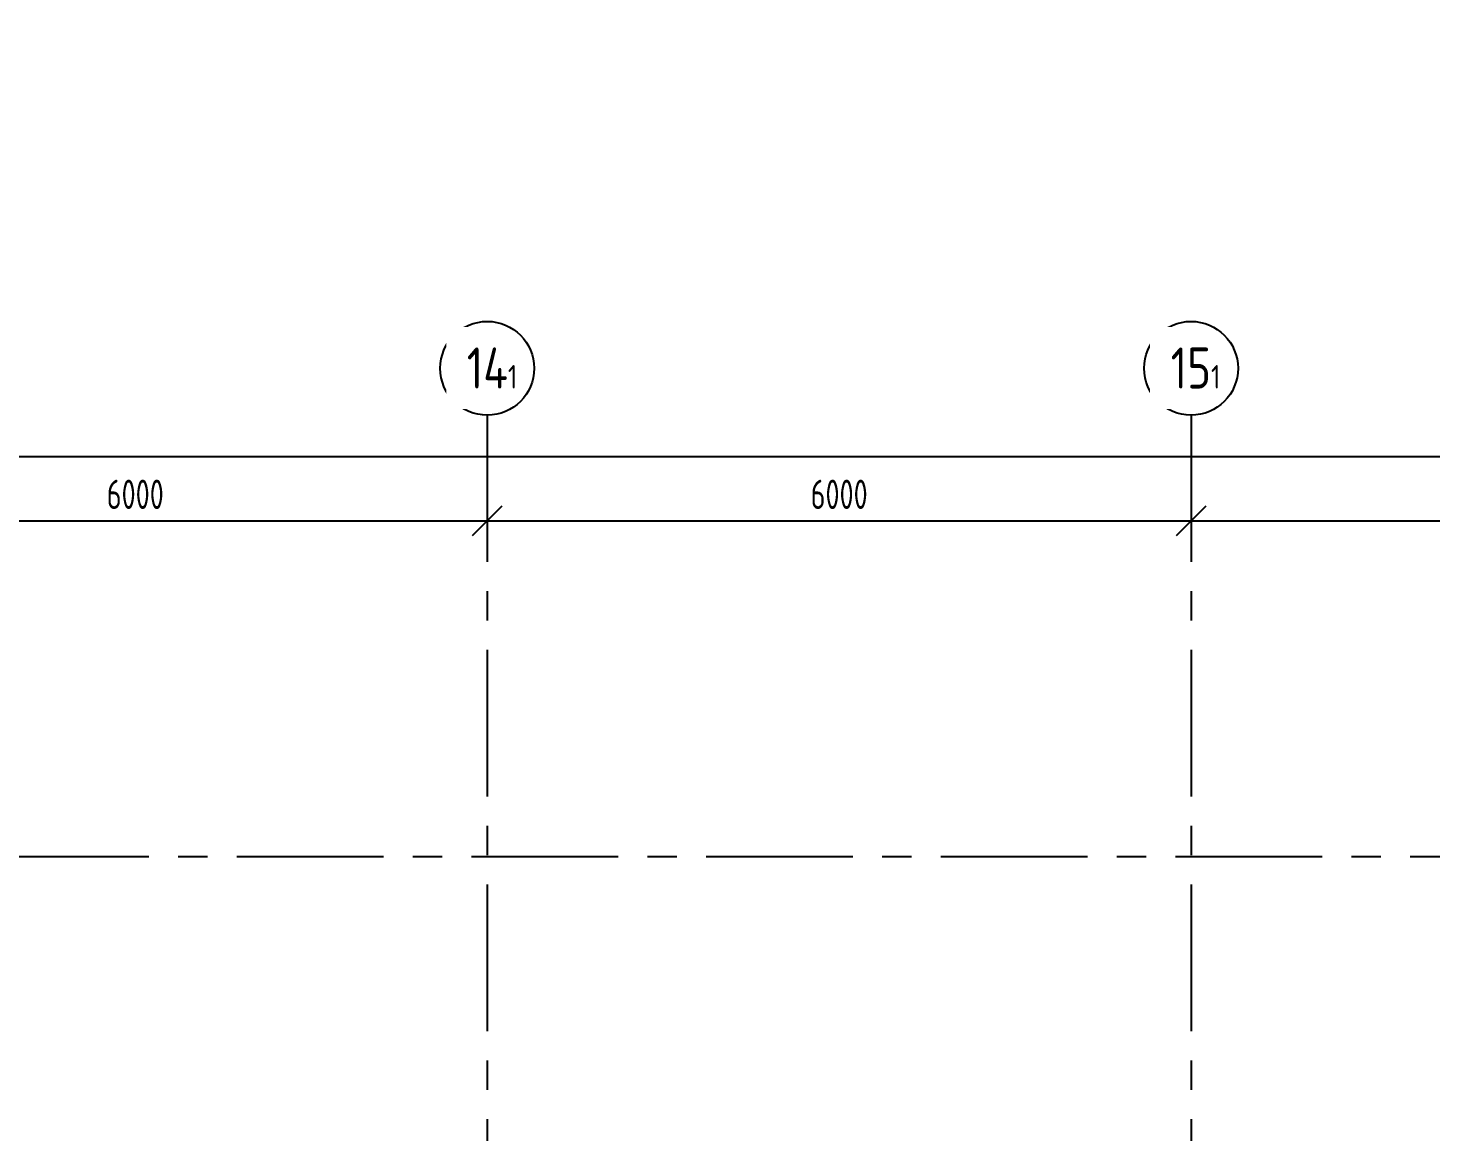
# Model space of a CAD drawing. Header units: millimetres. Extents: x -9318 to 9016603, y 0 to 838141.
# Drawn here: x 101488 to 113447, y 464661 to 474071 of the extents above; entities that cross this region are included whole.
import ezdxf
from ezdxf import colors
from ezdxf.entities.mleader import LeaderData, LeaderLine
from ezdxf.math import Vec2, Vec3

# ---------------------------------------------------------------- set-up
doc = ezdxf.new("R2010")
doc.units = ezdxf.units.MM
doc.linetypes.add('CENTER', pattern=[2, 1.25, -0.25, 0.25, -0.25])
doc.layers.get('Defpoints').update_dxf_attribs({"color": 8})
doc.styles.add('ISOCPEUR', font='isocpeur.ttf', dxfattribs={"width": 0.7})
doc.styles.add('ГОСТ 2.304', font='isocpeur.ttf', dxfattribs={"width": 0.7})
doc.dimstyles.new('СПДС', dxfattribs={"dimscale": 100, "dimtxt": 2.5, "dimasz": 2.5, "dimexe": 1.5, "dimexo": 0, "dimgap": 1, "dimtad": 1, "dimdec": 0, "dimrnd": 1, "dimtxsty": 'ГОСТ 2.304', "dimblk": 'OBLIQUE', "dimcen": 2.5, "dimdle": 1.5, "dimadec": 0, "dimazin": 2, "dimtfac": 0.75, "dimtdec": 0, "dimtmove": 1, "dimatfit": 3, "dimfxl": 1, "dimtolj": 1, "dimarcsym": 1})

# ---------------------------------------------------------------- blocks, each defined once
blk = doc.blocks.new('_Oblique')
at = {"color": 8, "linetype": 'ByBlock', "lineweight": -2}
blk.add_line((-0.5, -0.5), (0.5, 0.5), dxfattribs=at)
blk = doc.blocks.new('*D1449')
at = {"color": 8, "lineweight": -2, "ltscale": 100, "transparency": 16777216}
for p, q in [((99402, 470406), (99402, 469721)), ((105402, 470443), (105402, 469721)), ((99252, 469871), (105552, 469871))]:
    blk.add_line(p, q, dxfattribs=at)
at = {"layer": 'Defpoints', "color": 0, "ltscale": 100, "transparency": 16777216}
for p in [(99402, 470406), (105402, 470443), (105402, 469871)]:
    blk.add_point(p, dxfattribs=at)
at = {"color": 8, "lineweight": -2, "ltscale": 100, "transparency": 16777216, "xscale": 250, "yscale": 250, "zscale": 250, "rotation": 180}
blk.add_blockref('_Oblique', (99402, 469871), dxfattribs=at)
at = {"color": 8, "lineweight": -2, "ltscale": 100, "transparency": 16777216, "xscale": 250, "yscale": 250, "zscale": 250}
blk.add_blockref('_Oblique', (105402, 469871), dxfattribs=at)
at = {"color": 8, "ltscale": 100, "transparency": 16777216, "insert": (102402, 470096), "char_height": 250, "attachment_point": 5, "style": 'ГОСТ 2.304'}
blk.add_mtext('\\A1;6000', dxfattribs=at)
blk = doc.blocks.new('*D1450')
at = {"color": 8, "lineweight": -2, "ltscale": 100, "transparency": 16777216}
for p, q in [((105402, 470443), (105402, 469721)), ((111402, 470373), (111402, 469721)), ((105252, 469871), (111552, 469871))]:
    blk.add_line(p, q, dxfattribs=at)
at = {"layer": 'Defpoints', "color": 0, "ltscale": 100, "transparency": 16777216}
for p in [(105402, 470443), (111402, 470373), (111402, 469871)]:
    blk.add_point(p, dxfattribs=at)
at = {"color": 8, "lineweight": -2, "ltscale": 100, "transparency": 16777216, "xscale": 250, "yscale": 250, "zscale": 250, "rotation": 180}
blk.add_blockref('_Oblique', (105402, 469871), dxfattribs=at)
at = {"color": 8, "lineweight": -2, "ltscale": 100, "transparency": 16777216, "xscale": 250, "yscale": 250, "zscale": 250}
blk.add_blockref('_Oblique', (111402, 469871), dxfattribs=at)
at = {"color": 8, "ltscale": 100, "transparency": 16777216, "insert": (108402, 470096), "char_height": 250, "attachment_point": 5, "style": 'ГОСТ 2.304'}
blk.add_mtext('\\A1;6000', dxfattribs=at)
blk = doc.blocks.new('*D1451')
at = {"color": 8, "lineweight": -2, "ltscale": 100, "transparency": 16777216}
for p, q in [((111402, 470373), (111402, 469721)), ((117402, 470372), (117402, 469721)), ((111252, 469871), (117552, 469871))]:
    blk.add_line(p, q, dxfattribs=at)
at = {"layer": 'Defpoints', "color": 0, "ltscale": 100, "transparency": 16777216}
for p in [(111402, 470373), (117402, 470372), (117402, 469871)]:
    blk.add_point(p, dxfattribs=at)
at = {"color": 8, "lineweight": -2, "ltscale": 100, "transparency": 16777216, "xscale": 250, "yscale": 250, "zscale": 250, "rotation": 180}
blk.add_blockref('_Oblique', (111402, 469871), dxfattribs=at)
at = {"color": 8, "lineweight": -2, "ltscale": 100, "transparency": 16777216, "xscale": 250, "yscale": 250, "zscale": 250}
blk.add_blockref('_Oblique', (117402, 469871), dxfattribs=at)
at = {"color": 8, "ltscale": 100, "transparency": 16777216, "insert": (114402, 470096), "char_height": 250, "attachment_point": 5, "style": 'ГОСТ 2.304'}
blk.add_mtext('\\A1;6000', dxfattribs=at)
blk = doc.blocks.new('*D1454')
at = {"color": 8, "lineweight": -2, "ltscale": 100, "transparency": 16777216}
for p, q in [((57402, 470420), (57402, 470570)), ((120912, 470420), (120912, 470570)), ((57252, 470420), (121062, 470420))]:
    blk.add_line(p, q, dxfattribs=at)
at = {"layer": 'Defpoints', "color": 0, "ltscale": 100, "transparency": 16777216}
for p in [(57402, 470420), (120912, 470420), (120912, 470420)]:
    blk.add_point(p, dxfattribs=at)
at = {"color": 8, "lineweight": -2, "ltscale": 100, "transparency": 16777216, "xscale": 250, "yscale": 250, "zscale": 250, "rotation": 180}
blk.add_blockref('_Oblique', (57402, 470420), dxfattribs=at)
at = {"color": 8, "lineweight": -2, "ltscale": 100, "transparency": 16777216, "xscale": 250, "yscale": 250, "zscale": 250}
blk.add_blockref('_Oblique', (120912, 470420), dxfattribs=at)
at = {"color": 8, "ltscale": 100, "transparency": 16777216, "insert": (89157, 470645), "char_height": 250, "attachment_point": 5, "style": 'ГОСТ 2.304'}
blk.add_mtext('\\A1;63510', dxfattribs=at)
blk = doc.blocks.new('_DotSmall')
at = {"color": 8, "linetype": 'ByBlock', "const_width": 0.5}
blk.add_lwpolyline([(-0.0625, 0, 1), (0.0625, 0, 1)], format="xyb", close=True, dxfattribs=at)

msp = doc.modelspace()

# ---------------------------------------------------------------- linework, layer by layer
at = {"linetype": 'CENTER', "ltscale": 1000}
for p, q in [((105402.03, 470770.43), (105402.03, 415038.08)), ((111402.03, 470770.43), (111402.03, 415038.08)), ((51268.34, 467007.96), (134446.74, 467007.96))]:
    msp.add_line(p, q, dxfattribs=at)
at = {"ltscale": 0.5}
for centre in [(105402.03, 471170.43), (111402.03, 471170.43)]:
    msp.add_circle(centre, 400, dxfattribs=at)

# ---------------------------------------------------------------- dimensions: what is measured, and where the dimension line sits
at = {"ltscale": 100}
for base, p1, p2, picture, middle in [((105402.03, 469870.77), (99402.03, 470406.43), (105402.03, 470443.44), '*D1449', (102402.03, 470095.77)), ((111402.03, 469870.77), (105402.03, 470443.44), (111402.03, 470372.75), '*D1450', (108402.03, 470095.77)), ((117402.03, 469870.77), (111402.03, 470372.75), (117402.03, 470371.96), '*D1451', (114402.03, 470095.77))]:
    dim = msp.add_linear_dim(base=base, p1=p1, p2=p2, dimstyle='СПДС', override={"dimclrd": 8, "dimclre": 8, "dimclrt": 8}, dxfattribs=at)
    dim.commit()
    dim.dimension.update_dxf_attribs({"geometry": picture, "text_midpoint": middle})

# ---------------------------------------------------------------- next in the draw order: texts
at = {"ltscale": 0.5, "insert": (105227.94, 471348.2), "char_height": 350, "width": 123.8671, "attachment_point": 1, "line_spacing_factor": 1.149209, "style": 'ГОСТ 2.304', "bg_fill": 2}
msp.add_mtext('{\\W0.8;14\\H0.57143x;1}', dxfattribs=at)
at = {"insert": (111227.94, 471348.2), "char_height": 350, "width": 123.8671, "attachment_point": 1, "line_spacing_factor": 1.149209, "style": 'ГОСТ 2.304', "bg_fill": 2}
msp.add_mtext('{\\W0.8;15\\H0.57143x;1}', dxfattribs=at)

# ---------------------------------------------------------------- next in the draw order: dimensions: what is measured, and where the dimension line sits
at = {"ltscale": 100}
dim = msp.add_linear_dim(base=(120912.03, 470420.43), p1=(57402.03, 470420.43), p2=(120912.03, 470420.43), dimstyle='СПДС', override={"dimclrd": 8, "dimclre": 8, "dimclrt": 8}, dxfattribs=at)
dim.commit()
dim.dimension.update_dxf_attribs({"geometry": '*D1454', "text_midpoint": (89157.03, 470645.43)})

# ---------------------------------------------------------------- next in the draw order: leaders
ml = msp.add_multileader_mtext('Standard')
ml.set_content('+13,700', color=8, style='ISOCPEUR')
ml.set_leader_properties(color=8, linetype='Continuous', lineweight=-1)
ml.set_arrow_properties(name='DOTSMALL')
ml.build(insert=Vec2(0, 0))
ml.multileader.update_dxf_attribs({"has_text_frame": 1, "text_left_attachment_type": 4, "text_right_attachment_type": 4, "dogleg_length": 100, "arrow_head_size": 180})
ctx = ml.context
ctx.base_point, ctx.char_height, ctx.arrow_head_size, ctx.landing_gap_size, ctx.plane_origin = Vec3(118053.07, 658154.33), 250, 180, 50, Vec3(117803.7, 657493.51)
ctx.left_attachment, ctx.right_attachment = 4, 4
notes = []
notes.append((ctx, [(0, (0, 0, 0), (0, 0), (1, 0), 1, [])]))
ctx.mtext.insert, ctx.mtext.width, ctx.mtext.line_spacing_style, ctx.mtext.flow_direction = Vec3(118103.07, 658487.66), 852.697, 2, 5
ml = msp.add_multileader_mtext('Standard')
ml.set_content('+15,850', color=8, style='ISOCPEUR')
ml.set_leader_properties(color=8, linetype='Continuous', lineweight=-1)
ml.set_arrow_properties(name='DOTSMALL')
ml.build(insert=Vec2(0, 0))
ml.multileader.update_dxf_attribs({"has_text_frame": 1, "text_left_attachment_type": 4, "text_right_attachment_type": 4, "dogleg_length": 100, "arrow_head_size": 180})
ctx = ml.context
ctx.base_point, ctx.char_height, ctx.arrow_head_size, ctx.landing_gap_size, ctx.plane_origin = Vec3(116043.29, 652621.27), 250, 180, 50, Vec3(116522.41, 649668.82)
ctx.left_attachment, ctx.right_attachment = 4, 4
notes.append((ctx, [(0, (0, 0, 0), (0, 0), (1, 0), 1, [])]))
ctx.mtext.insert, ctx.mtext.width, ctx.mtext.line_spacing_style, ctx.mtext.flow_direction = Vec3(116093.29, 652954.61), 852.697, 2, 5
ml = msp.add_multileader_mtext('Standard')
ml.set_content('+9,800', color=8, style='ISOCPEUR')
ml.set_leader_properties(color=8, linetype='Continuous', lineweight=-1)
ml.set_arrow_properties(name='DOTSMALL')
ml.build(insert=Vec2(0, 0))
ml.multileader.update_dxf_attribs({"has_text_frame": 1, "text_left_attachment_type": 4, "text_right_attachment_type": 4, "dogleg_length": 100, "arrow_head_size": 180})
ctx = ml.context
ctx.base_point, ctx.char_height, ctx.arrow_head_size, ctx.landing_gap_size, ctx.plane_origin = Vec3(118053.07, 538154.33), 250, 180, 50, Vec3(117803.7, 537493.51)
ctx.left_attachment, ctx.right_attachment = 4, 4
notes.append((ctx, [(0, (0, 0, 0), (0, 0), (1, 0), 1, [])]))
ctx.mtext.insert, ctx.mtext.width, ctx.mtext.line_spacing_style, ctx.mtext.flow_direction = Vec3(118103.07, 538487.66), 852.697, 2, 5
ml = msp.add_multileader_mtext('Standard')
ml.set_content('+11,750', color=8, style='ISOCPEUR')
ml.set_leader_properties(color=8, linetype='Continuous', lineweight=-1)
ml.set_arrow_properties(name='DOTSMALL')
ml.build(insert=Vec2(0, 0))
ml.multileader.update_dxf_attribs({"has_text_frame": 1, "text_left_attachment_type": 4, "text_right_attachment_type": 4, "dogleg_length": 100, "arrow_head_size": 180})
ctx = ml.context
ctx.base_point, ctx.char_height, ctx.arrow_head_size, ctx.landing_gap_size, ctx.plane_origin = Vec3(116043.29, 532621.27), 250, 180, 50, Vec3(116522.41, 529668.82)
ctx.left_attachment, ctx.right_attachment = 4, 4
notes.append((ctx, [(0, (0, 0, 0), (0, 0), (1, 0), 1, [])]))
ctx.mtext.insert, ctx.mtext.width, ctx.mtext.line_spacing_style, ctx.mtext.flow_direction = Vec3(116093.29, 532954.61), 852.697, 2, 5
for ctx, leaders in notes:
    for number, flags, end, landing, length, lines in leaders:
        leader = LeaderData()
        leader.index, (leader.has_last_leader_line, leader.has_dogleg_vector, leader.attachment_direction) = number, flags
        leader.last_leader_point, leader.dogleg_vector, leader.dogleg_length = Vec3(end), Vec3(landing), length
        for number, points, colour, breaks in lines:
            line = LeaderLine()
            line.index, line.vertices, line.color, line.breaks = number, Vec3.list(points), colors.encode_raw_color(colour), breaks
            leader.lines.append(line)
        ctx.leaders.append(leader)

doc.saveas('drawing.dxf')
